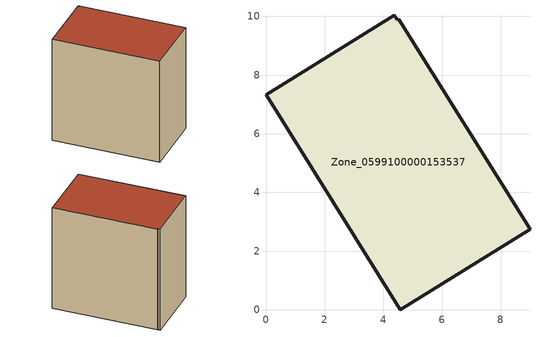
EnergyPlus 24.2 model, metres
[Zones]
Zone_0599100000153537
 floor ground (C_G): 4.57,0 0,7.32 4.38,10.04 4.48,9.88 4.53,9.91 9,2.75 z0
 wall outside (C_F): 4.57,0 9,2.75 4.53,9.91 4.48,9.88 4.38,10.04 0,7.32 4.57,0 z0:8.75
 roof outside (C_R): 0,7.32 4.57,0 9,2.75 4.53,9.91 4.48,9.88 4.38,10.04 z8.75
[BUILDING]
Pand.0599100000153537: North Axis=0; Terrain=City; Loads Convergence Tolerance Value=0.04; Temperature Convergence Tolerance Value=0.4; Solar Distribution=FullExterior; Maximum Number of Warmup Days=25; Minimum Number of Warmup Days=1
[Site:Location]
Rotterdam.The.Hague.AP_ZH_NLD Design_Conditions: Latitude=51.96; Longitude=4.45; Time Zone=1; Elevation=-4.5
[SITE:GROUNDTEMPERATURE:BUILDINGSURFACE]
18, 18, 18, 18, 18, 18, 18, 18, 18, 18, 18, 18
[MATERIAL] Thermal Absorptance=0.9; Solar Absorptance=0.7; Visible Absorptance=0.7
Name | Roughness | Thickness | Conductivity | Density | Specific Heat
G.TI.1975-1991 | MediumSmooth | 0.15 | 0.288461 | 540 | 1210
F.TI.1975-1991 | Rough | 0.3 | 0.230769 | 1920 | 840
R.TI.1975-1991 | MediumRough | 0.2 | 0.153846 | 1500 | 1000
[CONSTRUCTION]
C_G: G.TI.1975-1991
C_F: F.TI.1975-1991
C_R: R.TI.1975-1991
[ZONE]
Zone_0599100000153537: Type=1; Multiplier=1; Ceiling Height=Autocalculate; Volume=Autocalculate; Floor Area=autocalculate; Part of Total Floor Area=Yes
[ZONEINFILTRATION:DESIGNFLOWRATE]
Infil_Zone_0599100000153537: Zone or ZoneList or Space or SpaceList=Zone_0599100000153537; Schedule=AlwaysOn; Design Flow Rate Calculation Method=Flow/Area; Flow Rate per Floor Area=0.003; Constant Term Coefficient=1; Temperature Term Coefficient=0; Velocity Term Coefficient=0; Velocity Squared Term Coefficient=0
[HVACTEMPLATE:ZONE:IDEALLOADSAIRSYSTEM]
Zone_0599100000153537: Maximum Heating Supply Air Temperature=50; Minimum Cooling Supply Air Temperature=13; Maximum Heating Supply Air Humidity Ratio=0.0156; Minimum Cooling Supply Air Humidity Ratio=0.0077; Heating Limit=NoLimit; Cooling Limit=NoLimit; Dehumidification Control Type=ConstantSensibleHeatRatio; Cooling Sensible Heat Ratio=0.7; Dehumidification Setpoint=60; Humidification Control Type=None; Humidification Setpoint=30; Outdoor Air Method=None; Outdoor Air Flow Rate per Person=0.00944; Outdoor Air Flow Rate per Zone Floor Area=0; Outdoor Air Flow Rate per Zone=0; Demand Controlled Ventilation Type=None; Outdoor Air Economizer Type=NoEconomizer; Heat Recovery Type=None; Sensible Heat Recovery Effectiveness=0.7; Latent Heat Recovery Effectiveness=0.65
[ZONECONTROL:THERMOSTAT]
ThermostatControl_Zone_0599100000153537: Zone or ZoneList=Zone_0599100000153537; Control Type Schedule=DualSetpointControlType; Control 1=Thermostat_Zone_0599100000153537; Temperature Difference Between Cutout And Setpoint=0
[THERMOSTATSETPOINT:DUALSETPOINT]
Thermostat_Zone_0599100000153537: Heating Setpoint Temperature Schedule=HeatingSetpoint_Zone_0599100000153537; Cooling Setpoint Temperature Schedule=CoolingSetpoint_Zone_0599100000153537
[SCHEDULE:COMPACT]
HeatingSetpoint_Zone_0599100000153537: Through: 12/31, For: AllDays, Until: 24:00, 21
CoolingSetpoint_Zone_0599100000153537: Through: 12/31, For: AllDays, Until: 24:00, 24
DualSetpointControlType: Through: 12/31, For: AllDays, Until: 24:00, 4
AlwaysOn: Through: 12/31, For: AllDays, Until: 24:00, 1
